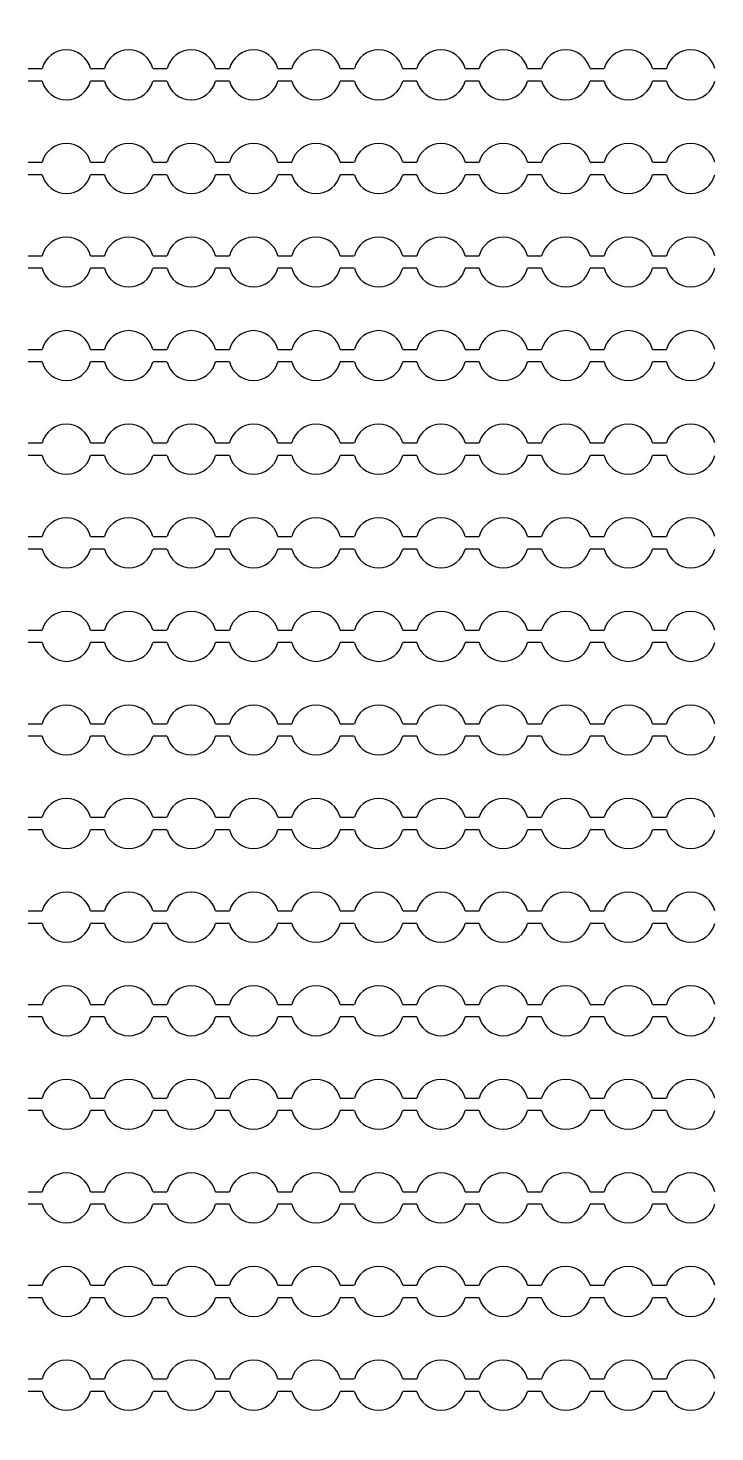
# Model space of a CAD drawing. Extents: x 4056 to 105656, y 4120 to 105720.
# Drawn here: x 31714 to 32264, y 30015 to 31140 of the extents above; entities that cross this region are included whole.
import ezdxf

# ---------------------------------------------------------------- set-up
doc = ezdxf.new("R2010")
doc.units = 13
doc.header["$MEASUREMENT"] = 0
doc.layers.add('Main Layer', color=7, linetype='Continuous', lineweight=0)

msp = doc.modelspace()

# ---------------------------------------------------------------- linework, layer by layer
for p, q in [((31713.9, 31108), (31725.1, 31108)), ((31763.9, 31108), (31775.1, 31108)), ((31813.9, 31108), (31825.1, 31108)), ((31863.9, 31108), (31875.1, 31108)), ((31913.9, 31108), (31925.1, 31108)), ((31963.9, 31108), (31975.1, 31108)), ((32013.9, 31108), (32025.1, 31108)), ((32063.9, 31108), (32075.1, 31108)), ((32113.9, 31108), (32125.1, 31108)), ((32163.9, 31108), (32175.1, 31108)), ((32213.9, 31108), (32225.1, 31108)), ((31725.1, 31098), (31713.9, 31098)), ((31775.1, 31098), (31763.9, 31098)), ((31825.1, 31098), (31813.9, 31098)), ((31875.1, 31098), (31863.9, 31098)), ((31925.1, 31098), (31913.9, 31098)), ((31975.1, 31098), (31963.9, 31098)), ((32025.1, 31098), (32013.9, 31098)), ((32075.1, 31098), (32063.9, 31098)), ((32125.1, 31098), (32113.9, 31098)), ((32175.1, 31098), (32163.9, 31098)), ((32225.1, 31098), (32213.9, 31098)), ((31713.9, 31033), (31725.1, 31033)), ((31763.9, 31033), (31775.1, 31033)), ((31813.9, 31033), (31825.1, 31033)), ((31863.9, 31033), (31875.1, 31033)), ((31913.9, 31033), (31925.1, 31033)), ((31963.9, 31033), (31975.1, 31033)), ((32013.9, 31033), (32025.1, 31033)), ((32063.9, 31033), (32075.1, 31033)), ((32113.9, 31033), (32125.1, 31033)), ((32163.9, 31033), (32175.1, 31033)), ((32213.9, 31033), (32225.1, 31033)), ((31725.1, 31023), (31713.9, 31023)), ((31775.1, 31023), (31763.9, 31023)), ((31825.1, 31023), (31813.9, 31023)), ((31875.1, 31023), (31863.9, 31023)), ((31925.1, 31023), (31913.9, 31023)), ((31975.1, 31023), (31963.9, 31023)), ((32025.1, 31023), (32013.9, 31023)), ((32075.1, 31023), (32063.9, 31023)), ((32125.1, 31023), (32113.9, 31023)), ((32175.1, 31023), (32163.9, 31023)), ((32225.1, 31023), (32213.9, 31023)), ((31713.9, 30958), (31725.1, 30958)), ((31763.9, 30958), (31775.1, 30958)), ((31813.9, 30958), (31825.1, 30958)), ((31863.9, 30958), (31875.1, 30958)), ((31913.9, 30958), (31925.1, 30958)), ((31963.9, 30958), (31975.1, 30958)), ((32013.9, 30958), (32025.1, 30958)), ((32063.9, 30958), (32075.1, 30958)), ((32113.9, 30958), (32125.1, 30958)), ((32163.9, 30958), (32175.1, 30958)), ((32213.9, 30958), (32225.1, 30958)), ((31725.1, 30948), (31713.9, 30948)), ((31775.1, 30948), (31763.9, 30948)), ((31825.1, 30948), (31813.9, 30948)), ((31875.1, 30948), (31863.9, 30948)), ((31925.1, 30948), (31913.9, 30948)), ((31975.1, 30948), (31963.9, 30948)), ((32025.1, 30948), (32013.9, 30948)), ((32075.1, 30948), (32063.9, 30948)), ((32125.1, 30948), (32113.9, 30948)), ((32175.1, 30948), (32163.9, 30948)), ((32225.1, 30948), (32213.9, 30948)), ((31713.9, 30883), (31725.1, 30883)), ((31763.9, 30883), (31775.1, 30883)), ((31813.9, 30883), (31825.1, 30883)), ((31863.9, 30883), (31875.1, 30883)), ((31913.9, 30883), (31925.1, 30883)), ((31963.9, 30883), (31975.1, 30883)), ((32013.9, 30883), (32025.1, 30883)), ((32063.9, 30883), (32075.1, 30883)), ((32113.9, 30883), (32125.1, 30883)), ((32163.9, 30883), (32175.1, 30883)), ((32213.9, 30883), (32225.1, 30883)), ((31725.1, 30873), (31713.9, 30873)), ((31775.1, 30873), (31763.9, 30873)), ((31825.1, 30873), (31813.9, 30873)), ((31875.1, 30873), (31863.9, 30873)), ((31925.1, 30873), (31913.9, 30873)), ((31975.1, 30873), (31963.9, 30873)), ((32025.1, 30873), (32013.9, 30873)), ((32075.1, 30873), (32063.9, 30873)), ((32125.1, 30873), (32113.9, 30873)), ((32175.1, 30873), (32163.9, 30873)), ((32225.1, 30873), (32213.9, 30873)), ((31713.9, 30808), (31725.1, 30808)), ((31763.9, 30808), (31775.1, 30808)), ((31813.9, 30808), (31825.1, 30808)), ((31863.9, 30808), (31875.1, 30808)), ((31913.9, 30808), (31925.1, 30808)), ((31963.9, 30808), (31975.1, 30808)), ((32013.9, 30808), (32025.1, 30808)), ((32063.9, 30808), (32075.1, 30808)), ((32113.9, 30808), (32125.1, 30808)), ((32163.9, 30808), (32175.1, 30808)), ((32213.9, 30808), (32225.1, 30808)), ((31725.1, 30798), (31713.9, 30798)), ((31775.1, 30798), (31763.9, 30798)), ((31825.1, 30798), (31813.9, 30798)), ((31875.1, 30798), (31863.9, 30798)), ((31925.1, 30798), (31913.9, 30798)), ((31975.1, 30798), (31963.9, 30798)), ((32025.1, 30798), (32013.9, 30798)), ((32075.1, 30798), (32063.9, 30798)), ((32125.1, 30798), (32113.9, 30798)), ((32175.1, 30798), (32163.9, 30798)), ((32225.1, 30798), (32213.9, 30798)), ((31713.9, 30733), (31725.1, 30733)), ((31763.9, 30733), (31775.1, 30733)), ((31813.9, 30733), (31825.1, 30733)), ((31863.9, 30733), (31875.1, 30733)), ((31913.9, 30733), (31925.1, 30733)), ((31963.9, 30733), (31975.1, 30733)), ((32013.9, 30733), (32025.1, 30733)), ((32063.9, 30733), (32075.1, 30733)), ((32113.9, 30733), (32125.1, 30733)), ((32163.9, 30733), (32175.1, 30733)), ((32213.9, 30733), (32225.1, 30733)), ((31725.1, 30723), (31713.9, 30723)), ((31775.1, 30723), (31763.9, 30723)), ((31825.1, 30723), (31813.9, 30723)), ((31875.1, 30723), (31863.9, 30723)), ((31925.1, 30723), (31913.9, 30723)), ((31975.1, 30723), (31963.9, 30723)), ((32025.1, 30723), (32013.9, 30723)), ((32075.1, 30723), (32063.9, 30723)), ((32125.1, 30723), (32113.9, 30723)), ((32175.1, 30723), (32163.9, 30723)), ((32225.1, 30723), (32213.9, 30723)), ((31713.9, 30658), (31725.1, 30658)), ((31763.9, 30658), (31775.1, 30658)), ((31813.9, 30658), (31825.1, 30658)), ((31863.9, 30658), (31875.1, 30658)), ((31913.9, 30658), (31925.1, 30658)), ((31963.9, 30658), (31975.1, 30658)), ((32013.9, 30658), (32025.1, 30658)), ((32063.9, 30658), (32075.1, 30658)), ((32113.9, 30658), (32125.1, 30658)), ((32163.9, 30658), (32175.1, 30658)), ((32213.9, 30658), (32225.1, 30658)), ((31725.1, 30648), (31713.9, 30648)), ((31775.1, 30648), (31763.9, 30648)), ((31825.1, 30648), (31813.9, 30648)), ((31875.1, 30648), (31863.9, 30648)), ((31925.1, 30648), (31913.9, 30648)), ((31975.1, 30648), (31963.9, 30648)), ((32025.1, 30648), (32013.9, 30648)), ((32075.1, 30648), (32063.9, 30648)), ((32125.1, 30648), (32113.9, 30648)), ((32175.1, 30648), (32163.9, 30648)), ((32225.1, 30648), (32213.9, 30648)), ((31713.9, 30583), (31725.1, 30583)), ((31763.9, 30583), (31775.1, 30583)), ((31813.9, 30583), (31825.1, 30583)), ((31863.9, 30583), (31875.1, 30583)), ((31913.9, 30583), (31925.1, 30583)), ((31963.9, 30583), (31975.1, 30583)), ((32013.9, 30583), (32025.1, 30583)), ((32063.9, 30583), (32075.1, 30583)), ((32113.9, 30583), (32125.1, 30583)), ((32163.9, 30583), (32175.1, 30583)), ((32213.9, 30583), (32225.1, 30583)), ((31725.1, 30573), (31713.9, 30573)), ((31775.1, 30573), (31763.9, 30573)), ((31825.1, 30573), (31813.9, 30573)), ((31875.1, 30573), (31863.9, 30573)), ((31925.1, 30573), (31913.9, 30573)), ((31975.1, 30573), (31963.9, 30573)), ((32025.1, 30573), (32013.9, 30573)), ((32075.1, 30573), (32063.9, 30573)), ((32125.1, 30573), (32113.9, 30573)), ((32175.1, 30573), (32163.9, 30573)), ((32225.1, 30573), (32213.9, 30573)), ((31713.9, 30508), (31725.1, 30508)), ((31763.9, 30508), (31775.1, 30508)), ((31813.9, 30508), (31825.1, 30508)), ((31863.9, 30508), (31875.1, 30508)), ((31913.9, 30508), (31925.1, 30508)), ((31963.9, 30508), (31975.1, 30508)), ((32013.9, 30508), (32025.1, 30508)), ((32063.9, 30508), (32075.1, 30508)), ((32113.9, 30508), (32125.1, 30508)), ((32163.9, 30508), (32175.1, 30508)), ((32213.9, 30508), (32225.1, 30508)), ((31725.1, 30498), (31713.9, 30498)), ((31775.1, 30498), (31763.9, 30498)), ((31825.1, 30498), (31813.9, 30498)), ((31875.1, 30498), (31863.9, 30498)), ((31925.1, 30498), (31913.9, 30498)), ((31975.1, 30498), (31963.9, 30498)), ((32025.1, 30498), (32013.9, 30498)), ((32075.1, 30498), (32063.9, 30498)), ((32125.1, 30498), (32113.9, 30498)), ((32175.1, 30498), (32163.9, 30498)), ((32225.1, 30498), (32213.9, 30498)), ((31713.9, 30433), (31725.1, 30433)), ((31763.9, 30433), (31775.1, 30433)), ((31813.9, 30433), (31825.1, 30433)), ((31863.9, 30433), (31875.1, 30433)), ((31913.9, 30433), (31925.1, 30433)), ((31963.9, 30433), (31975.1, 30433)), ((32013.9, 30433), (32025.1, 30433)), ((32063.9, 30433), (32075.1, 30433)), ((32113.9, 30433), (32125.1, 30433)), ((32163.9, 30433), (32175.1, 30433)), ((32213.9, 30433), (32225.1, 30433)), ((31725.1, 30423), (31713.9, 30423)), ((31775.1, 30423), (31763.9, 30423)), ((31825.1, 30423), (31813.9, 30423)), ((31875.1, 30423), (31863.9, 30423)), ((31925.1, 30423), (31913.9, 30423)), ((31975.1, 30423), (31963.9, 30423)), ((32025.1, 30423), (32013.9, 30423)), ((32075.1, 30423), (32063.9, 30423)), ((32125.1, 30423), (32113.9, 30423)), ((32175.1, 30423), (32163.9, 30423)), ((32225.1, 30423), (32213.9, 30423)), ((31713.9, 30358), (31725.1, 30358)), ((31763.9, 30358), (31775.1, 30358)), ((31813.9, 30358), (31825.1, 30358)), ((31863.9, 30358), (31875.1, 30358)), ((31913.9, 30358), (31925.1, 30358)), ((31963.9, 30358), (31975.1, 30358)), ((32013.9, 30358), (32025.1, 30358)), ((32063.9, 30358), (32075.1, 30358)), ((32113.9, 30358), (32125.1, 30358)), ((32163.9, 30358), (32175.1, 30358)), ((32213.9, 30358), (32225.1, 30358)), ((31725.1, 30348), (31713.9, 30348)), ((31775.1, 30348), (31763.9, 30348)), ((31825.1, 30348), (31813.9, 30348)), ((31875.1, 30348), (31863.9, 30348)), ((31925.1, 30348), (31913.9, 30348)), ((31975.1, 30348), (31963.9, 30348)), ((32025.1, 30348), (32013.9, 30348)), ((32075.1, 30348), (32063.9, 30348)), ((32125.1, 30348), (32113.9, 30348)), ((32175.1, 30348), (32163.9, 30348)), ((32225.1, 30348), (32213.9, 30348)), ((31713.9, 30283), (31725.1, 30283)), ((31763.9, 30283), (31775.1, 30283)), ((31813.9, 30283), (31825.1, 30283)), ((31863.9, 30283), (31875.1, 30283)), ((31913.9, 30283), (31925.1, 30283)), ((31963.9, 30283), (31975.1, 30283)), ((32013.9, 30283), (32025.1, 30283)), ((32063.9, 30283), (32075.1, 30283)), ((32113.9, 30283), (32125.1, 30283)), ((32163.9, 30283), (32175.1, 30283)), ((32213.9, 30283), (32225.1, 30283)), ((31725.1, 30273), (31713.9, 30273)), ((31775.1, 30273), (31763.9, 30273)), ((31825.1, 30273), (31813.9, 30273)), ((31875.1, 30273), (31863.9, 30273)), ((31925.1, 30273), (31913.9, 30273)), ((31975.1, 30273), (31963.9, 30273)), ((32025.1, 30273), (32013.9, 30273)), ((32075.1, 30273), (32063.9, 30273)), ((32125.1, 30273), (32113.9, 30273)), ((32175.1, 30273), (32163.9, 30273)), ((32225.1, 30273), (32213.9, 30273)), ((31713.9, 30208), (31725.1, 30208)), ((31763.9, 30208), (31775.1, 30208)), ((31813.9, 30208), (31825.1, 30208)), ((31863.9, 30208), (31875.1, 30208)), ((31913.9, 30208), (31925.1, 30208)), ((31963.9, 30208), (31975.1, 30208)), ((32013.9, 30208), (32025.1, 30208)), ((32063.9, 30208), (32075.1, 30208)), ((32113.9, 30208), (32125.1, 30208)), ((32163.9, 30208), (32175.1, 30208)), ((32213.9, 30208), (32225.1, 30208)), ((31725.1, 30198), (31713.9, 30198)), ((31775.1, 30198), (31763.9, 30198)), ((31825.1, 30198), (31813.9, 30198)), ((31875.1, 30198), (31863.9, 30198)), ((31925.1, 30198), (31913.9, 30198)), ((31975.1, 30198), (31963.9, 30198)), ((32025.1, 30198), (32013.9, 30198)), ((32075.1, 30198), (32063.9, 30198)), ((32125.1, 30198), (32113.9, 30198)), ((32175.1, 30198), (32163.9, 30198)), ((32225.1, 30198), (32213.9, 30198)), ((31713.9, 30133), (31725.1, 30133)), ((31763.9, 30133), (31775.1, 30133)), ((31813.9, 30133), (31825.1, 30133)), ((31863.9, 30133), (31875.1, 30133)), ((31913.9, 30133), (31925.1, 30133)), ((31963.9, 30133), (31975.1, 30133)), ((32013.9, 30133), (32025.1, 30133)), ((32063.9, 30133), (32075.1, 30133)), ((32113.9, 30133), (32125.1, 30133)), ((32163.9, 30133), (32175.1, 30133)), ((32213.9, 30133), (32225.1, 30133)), ((31725.1, 30123), (31713.9, 30123)), ((31775.1, 30123), (31763.9, 30123)), ((31825.1, 30123), (31813.9, 30123)), ((31875.1, 30123), (31863.9, 30123)), ((31925.1, 30123), (31913.9, 30123)), ((31975.1, 30123), (31963.9, 30123)), ((32025.1, 30123), (32013.9, 30123)), ((32075.1, 30123), (32063.9, 30123)), ((32125.1, 30123), (32113.9, 30123)), ((32175.1, 30123), (32163.9, 30123)), ((32225.1, 30123), (32213.9, 30123)), ((31713.9, 30058), (31725.1, 30058)), ((31763.9, 30058), (31775.1, 30058)), ((31813.9, 30058), (31825.1, 30058)), ((31863.9, 30058), (31875.1, 30058)), ((31913.9, 30058), (31925.1, 30058)), ((31963.9, 30058), (31975.1, 30058)), ((32013.9, 30058), (32025.1, 30058)), ((32063.9, 30058), (32075.1, 30058)), ((32113.9, 30058), (32125.1, 30058)), ((32163.9, 30058), (32175.1, 30058)), ((32213.9, 30058), (32225.1, 30058)), ((31725.1, 30048), (31713.9, 30048)), ((31775.1, 30048), (31763.9, 30048)), ((31825.1, 30048), (31813.9, 30048)), ((31875.1, 30048), (31863.9, 30048)), ((31925.1, 30048), (31913.9, 30048)), ((31975.1, 30048), (31963.9, 30048)), ((32025.1, 30048), (32013.9, 30048)), ((32075.1, 30048), (32063.9, 30048)), ((32125.1, 30048), (32113.9, 30048)), ((32175.1, 30048), (32163.9, 30048)), ((32225.1, 30048), (32213.9, 30048))]:
    msp.add_line(p, q)
for centre, start, end in [((31744.5, 31103), 14.4775, 165.5225), ((31794.5, 31103), 14.4775, 165.5225), ((31844.5, 31103), 14.4775, 165.5225), ((31894.5, 31103), 14.4775, 165.5225), ((31944.5, 31103), 14.4775, 165.5225), ((31994.5, 31103), 14.4775, 165.5225), ((32044.5, 31103), 14.4775, 165.5225), ((32094.5, 31103), 14.4775, 165.5225), ((32144.5, 31103), 14.4775, 165.5225), ((32194.5, 31103), 14.4775, 165.5225), ((32244.5, 31103), 14.4775, 165.5225), ((31744.5, 31103), 194.4775, 345.5225), ((31794.5, 31103), 194.4775, 345.5225), ((31844.5, 31103), 194.4775, 345.5225), ((31894.5, 31103), 194.4775, 345.5225), ((31944.5, 31103), 194.4775, 345.5225), ((31994.5, 31103), 194.4775, 345.5225), ((32044.5, 31103), 194.4775, 345.5225), ((32094.5, 31103), 194.4775, 345.5225), ((32144.5, 31103), 194.4775, 345.5225), ((32194.5, 31103), 194.4775, 345.5225), ((32244.5, 31103), 194.4775, 345.5225), ((31744.5, 31028), 14.4775, 165.5225), ((31794.5, 31028), 14.4775, 165.5225), ((31844.5, 31028), 14.4775, 165.5225), ((31894.5, 31028), 14.4775, 165.5225), ((31944.5, 31028), 14.4775, 165.5225), ((31994.5, 31028), 14.4775, 165.5225), ((32044.5, 31028), 14.4775, 165.5225), ((32094.5, 31028), 14.4775, 165.5225), ((32144.5, 31028), 14.4775, 165.5225), ((32194.5, 31028), 14.4775, 165.5225), ((32244.5, 31028), 14.4775, 165.5225), ((31744.5, 31028), 194.4775, 345.5225), ((31794.5, 31028), 194.4775, 345.5225), ((31844.5, 31028), 194.4775, 345.5225), ((31894.5, 31028), 194.4775, 345.5225), ((31944.5, 31028), 194.4775, 345.5225), ((31994.5, 31028), 194.4775, 345.5225), ((32044.5, 31028), 194.4775, 345.5225), ((32094.5, 31028), 194.4775, 345.5225), ((32144.5, 31028), 194.4775, 345.5225), ((32194.5, 31028), 194.4775, 345.5225), ((32244.5, 31028), 194.4775, 345.5225), ((31744.5, 30953), 14.4775, 165.5225), ((31794.5, 30953), 14.4775, 165.5225), ((31844.5, 30953), 14.4775, 165.5225), ((31894.5, 30953), 14.4775, 165.5225), ((31944.5, 30953), 14.4775, 165.5225), ((31994.5, 30953), 14.4775, 165.5225), ((32044.5, 30953), 14.4775, 165.5225), ((32094.5, 30953), 14.4775, 165.5225), ((32144.5, 30953), 14.4775, 165.5225), ((32194.5, 30953), 14.4775, 165.5225), ((32244.5, 30953), 14.4775, 165.5225), ((31744.5, 30953), 194.4775, 345.5225), ((31794.5, 30953), 194.4775, 345.5225), ((31844.5, 30953), 194.4775, 345.5225), ((31894.5, 30953), 194.4775, 345.5225), ((31944.5, 30953), 194.4775, 345.5225), ((31994.5, 30953), 194.4775, 345.5225), ((32044.5, 30953), 194.4775, 345.5225), ((32094.5, 30953), 194.4775, 345.5225), ((32144.5, 30953), 194.4775, 345.5225), ((32194.5, 30953), 194.4775, 345.5225), ((32244.5, 30953), 194.4775, 345.5225), ((31744.5, 30878), 14.4775, 165.5225), ((31794.5, 30878), 14.4775, 165.5225), ((31844.5, 30878), 14.4775, 165.5225), ((31894.5, 30878), 14.4775, 165.5225), ((31944.5, 30878), 14.4775, 165.5225), ((31994.5, 30878), 14.4775, 165.5225), ((32044.5, 30878), 14.4775, 165.5225), ((32094.5, 30878), 14.4775, 165.5225), ((32144.5, 30878), 14.4775, 165.5225), ((32194.5, 30878), 14.4775, 165.5225), ((32244.5, 30878), 14.4775, 165.5225), ((31744.5, 30878), 194.4775, 345.5225), ((31794.5, 30878), 194.4775, 345.5225), ((31844.5, 30878), 194.4775, 345.5225), ((31894.5, 30878), 194.4775, 345.5225), ((31944.5, 30878), 194.4775, 345.5225), ((31994.5, 30878), 194.4775, 345.5225), ((32044.5, 30878), 194.4775, 345.5225), ((32094.5, 30878), 194.4775, 345.5225), ((32144.5, 30878), 194.4775, 345.5225), ((32194.5, 30878), 194.4775, 345.5225), ((32244.5, 30878), 194.4775, 345.5225), ((31744.5, 30803), 14.4775, 165.5225), ((31794.5, 30803), 14.4775, 165.5225), ((31844.5, 30803), 14.4775, 165.5225), ((31894.5, 30803), 14.4775, 165.5225), ((31944.5, 30803), 14.4775, 165.5225), ((31994.5, 30803), 14.4775, 165.5225), ((32044.5, 30803), 14.4775, 165.5225), ((32094.5, 30803), 14.4775, 165.5225), ((32144.5, 30803), 14.4775, 165.5225), ((32194.5, 30803), 14.4775, 165.5225), ((32244.5, 30803), 14.4775, 165.5225), ((31744.5, 30803), 194.4775, 345.5225), ((31794.5, 30803), 194.4775, 345.5225), ((31844.5, 30803), 194.4775, 345.5225), ((31894.5, 30803), 194.4775, 345.5225), ((31944.5, 30803), 194.4775, 345.5225), ((31994.5, 30803), 194.4775, 345.5225), ((32044.5, 30803), 194.4775, 345.5225), ((32094.5, 30803), 194.4775, 345.5225), ((32144.5, 30803), 194.4775, 345.5225), ((32194.5, 30803), 194.4775, 345.5225), ((32244.5, 30803), 194.4775, 345.5225), ((31744.5, 30728), 14.4775, 165.5225), ((31794.5, 30728), 14.4775, 165.5225), ((31844.5, 30728), 14.4775, 165.5225), ((31894.5, 30728), 14.4775, 165.5225), ((31944.5, 30728), 14.4775, 165.5225), ((31994.5, 30728), 14.4775, 165.5225), ((32044.5, 30728), 14.4775, 165.5225), ((32094.5, 30728), 14.4775, 165.5225), ((32144.5, 30728), 14.4775, 165.5225), ((32194.5, 30728), 14.4775, 165.5225), ((32244.5, 30728), 14.4775, 165.5225), ((31744.5, 30728), 194.4775, 345.5225), ((31794.5, 30728), 194.4775, 345.5225), ((31844.5, 30728), 194.4775, 345.5225), ((31894.5, 30728), 194.4775, 345.5225), ((31944.5, 30728), 194.4775, 345.5225), ((31994.5, 30728), 194.4775, 345.5225), ((32044.5, 30728), 194.4775, 345.5225), ((32094.5, 30728), 194.4775, 345.5225), ((32144.5, 30728), 194.4775, 345.5225), ((32194.5, 30728), 194.4775, 345.5225), ((32244.5, 30728), 194.4775, 345.5225), ((31744.5, 30653), 14.4775, 165.5225), ((31794.5, 30653), 14.4775, 165.5225), ((31844.5, 30653), 14.4775, 165.5225), ((31894.5, 30653), 14.4775, 165.5225), ((31944.5, 30653), 14.4775, 165.5225), ((31994.5, 30653), 14.4775, 165.5225), ((32044.5, 30653), 14.4775, 165.5225), ((32094.5, 30653), 14.4775, 165.5225), ((32144.5, 30653), 14.4775, 165.5225), ((32194.5, 30653), 14.4775, 165.5225), ((32244.5, 30653), 14.4775, 165.5225), ((31744.5, 30653), 194.4775, 345.5225), ((31794.5, 30653), 194.4775, 345.5225), ((31844.5, 30653), 194.4775, 345.5225), ((31894.5, 30653), 194.4775, 345.5225), ((31944.5, 30653), 194.4775, 345.5225), ((31994.5, 30653), 194.4775, 345.5225), ((32044.5, 30653), 194.4775, 345.5225), ((32094.5, 30653), 194.4775, 345.5225), ((32144.5, 30653), 194.4775, 345.5225), ((32194.5, 30653), 194.4775, 345.5225), ((32244.5, 30653), 194.4775, 345.5225), ((31744.5, 30578), 14.4775, 165.5225), ((31794.5, 30578), 14.4775, 165.5225), ((31844.5, 30578), 14.4775, 165.5225), ((31894.5, 30578), 14.4775, 165.5225), ((31944.5, 30578), 14.4775, 165.5225), ((31994.5, 30578), 14.4775, 165.5225), ((32044.5, 30578), 14.4775, 165.5225), ((32094.5, 30578), 14.4775, 165.5225), ((32144.5, 30578), 14.4775, 165.5225), ((32194.5, 30578), 14.4775, 165.5225), ((32244.5, 30578), 14.4775, 165.5225), ((31744.5, 30578), 194.4775, 345.5225), ((31794.5, 30578), 194.4775, 345.5225), ((31844.5, 30578), 194.4775, 345.5225), ((31894.5, 30578), 194.4775, 345.5225), ((31944.5, 30578), 194.4775, 345.5225), ((31994.5, 30578), 194.4775, 345.5225), ((32044.5, 30578), 194.4775, 345.5225), ((32094.5, 30578), 194.4775, 345.5225), ((32144.5, 30578), 194.4775, 345.5225), ((32194.5, 30578), 194.4775, 345.5225), ((32244.5, 30578), 194.4775, 345.5225), ((31744.5, 30503), 14.4775, 165.5225), ((31794.5, 30503), 14.4775, 165.5225), ((31844.5, 30503), 14.4775, 165.5225), ((31894.5, 30503), 14.4775, 165.5225), ((31944.5, 30503), 14.4775, 165.5225), ((31994.5, 30503), 14.4775, 165.5225), ((32044.5, 30503), 14.4775, 165.5225), ((32094.5, 30503), 14.4775, 165.5225), ((32144.5, 30503), 14.4775, 165.5225), ((32194.5, 30503), 14.4775, 165.5225), ((32244.5, 30503), 14.4775, 165.5225), ((31744.5, 30503), 194.4775, 345.5225), ((31794.5, 30503), 194.4775, 345.5225), ((31844.5, 30503), 194.4775, 345.5225), ((31894.5, 30503), 194.4775, 345.5225), ((31944.5, 30503), 194.4775, 345.5225), ((31994.5, 30503), 194.4775, 345.5225), ((32044.5, 30503), 194.4775, 345.5225), ((32094.5, 30503), 194.4775, 345.5225), ((32144.5, 30503), 194.4775, 345.5225), ((32194.5, 30503), 194.4775, 345.5225), ((32244.5, 30503), 194.4775, 345.5225), ((31744.5, 30428), 14.4775, 165.5225), ((31794.5, 30428), 14.4775, 165.5225), ((31844.5, 30428), 14.4775, 165.5225), ((31894.5, 30428), 14.4775, 165.5225), ((31944.5, 30428), 14.4775, 165.5225), ((31994.5, 30428), 14.4775, 165.5225), ((32044.5, 30428), 14.4775, 165.5225), ((32094.5, 30428), 14.4775, 165.5225), ((32144.5, 30428), 14.4775, 165.5225), ((32194.5, 30428), 14.4775, 165.5225), ((32244.5, 30428), 14.4775, 165.5225), ((31744.5, 30428), 194.4775, 345.5225), ((31794.5, 30428), 194.4775, 345.5225), ((31844.5, 30428), 194.4775, 345.5225), ((31894.5, 30428), 194.4775, 345.5225), ((31944.5, 30428), 194.4775, 345.5225), ((31994.5, 30428), 194.4775, 345.5225), ((32044.5, 30428), 194.4775, 345.5225), ((32094.5, 30428), 194.4775, 345.5225), ((32144.5, 30428), 194.4775, 345.5225), ((32194.5, 30428), 194.4775, 345.5225), ((32244.5, 30428), 194.4775, 345.5225), ((31744.5, 30353), 14.4775, 165.5225), ((31794.5, 30353), 14.4775, 165.5225), ((31844.5, 30353), 14.4775, 165.5225), ((31894.5, 30353), 14.4775, 165.5225), ((31944.5, 30353), 14.4775, 165.5225), ((31994.5, 30353), 14.4775, 165.5225), ((32044.5, 30353), 14.4775, 165.5225), ((32094.5, 30353), 14.4775, 165.5225), ((32144.5, 30353), 14.4775, 165.5225), ((32194.5, 30353), 14.4775, 165.5225), ((32244.5, 30353), 14.4775, 165.5225), ((31744.5, 30353), 194.4775, 345.5225), ((31794.5, 30353), 194.4775, 345.5225), ((31844.5, 30353), 194.4775, 345.5225), ((31894.5, 30353), 194.4775, 345.5225), ((31944.5, 30353), 194.4775, 345.5225), ((31994.5, 30353), 194.4775, 345.5225), ((32044.5, 30353), 194.4775, 345.5225), ((32094.5, 30353), 194.4775, 345.5225), ((32144.5, 30353), 194.4775, 345.5225), ((32194.5, 30353), 194.4775, 345.5225), ((32244.5, 30353), 194.4775, 345.5225), ((31744.5, 30278), 14.4775, 165.5225), ((31794.5, 30278), 14.4775, 165.5225), ((31844.5, 30278), 14.4775, 165.5225), ((31894.5, 30278), 14.4775, 165.5225), ((31944.5, 30278), 14.4775, 165.5225), ((31994.5, 30278), 14.4775, 165.5225), ((32044.5, 30278), 14.4775, 165.5225), ((32094.5, 30278), 14.4775, 165.5225), ((32144.5, 30278), 14.4775, 165.5225), ((32194.5, 30278), 14.4775, 165.5225), ((32244.5, 30278), 14.4775, 165.5225), ((31744.5, 30278), 194.4775, 345.5225), ((31794.5, 30278), 194.4775, 345.5225), ((31844.5, 30278), 194.4775, 345.5225), ((31894.5, 30278), 194.4775, 345.5225), ((31944.5, 30278), 194.4775, 345.5225), ((31994.5, 30278), 194.4775, 345.5225), ((32044.5, 30278), 194.4775, 345.5225), ((32094.5, 30278), 194.4775, 345.5225), ((32144.5, 30278), 194.4775, 345.5225), ((32194.5, 30278), 194.4775, 345.5225), ((32244.5, 30278), 194.4775, 345.5225), ((31744.5, 30203), 14.4775, 165.5225), ((31794.5, 30203), 14.4775, 165.5225), ((31844.5, 30203), 14.4775, 165.5225), ((31894.5, 30203), 14.4775, 165.5225), ((31944.5, 30203), 14.4775, 165.5225), ((31994.5, 30203), 14.4775, 165.5225), ((32044.5, 30203), 14.4775, 165.5225), ((32094.5, 30203), 14.4775, 165.5225), ((32144.5, 30203), 14.4775, 165.5225), ((32194.5, 30203), 14.4775, 165.5225), ((32244.5, 30203), 14.4775, 165.5225), ((31744.5, 30203), 194.4775, 345.5225), ((31794.5, 30203), 194.4775, 345.5225), ((31844.5, 30203), 194.4775, 345.5225), ((31894.5, 30203), 194.4775, 345.5225), ((31944.5, 30203), 194.4775, 345.5225), ((31994.5, 30203), 194.4775, 345.5225), ((32044.5, 30203), 194.4775, 345.5225), ((32094.5, 30203), 194.4775, 345.5225), ((32144.5, 30203), 194.4775, 345.5225), ((32194.5, 30203), 194.4775, 345.5225), ((32244.5, 30203), 194.4775, 345.5225), ((31744.5, 30128), 14.4775, 165.5225), ((31794.5, 30128), 14.4775, 165.5225), ((31844.5, 30128), 14.4775, 165.5225), ((31894.5, 30128), 14.4775, 165.5225), ((31944.5, 30128), 14.4775, 165.5225), ((31994.5, 30128), 14.4775, 165.5225), ((32044.5, 30128), 14.4775, 165.5225), ((32094.5, 30128), 14.4775, 165.5225), ((32144.5, 30128), 14.4775, 165.5225), ((32194.5, 30128), 14.4775, 165.5225), ((32244.5, 30128), 14.4775, 165.5225), ((31744.5, 30128), 194.4775, 345.5225), ((31794.5, 30128), 194.4775, 345.5225), ((31844.5, 30128), 194.4775, 345.5225), ((31894.5, 30128), 194.4775, 345.5225), ((31944.5, 30128), 194.4775, 345.5225), ((31994.5, 30128), 194.4775, 345.5225), ((32044.5, 30128), 194.4775, 345.5225), ((32094.5, 30128), 194.4775, 345.5225), ((32144.5, 30128), 194.4775, 345.5225), ((32194.5, 30128), 194.4775, 345.5225), ((32244.5, 30128), 194.4775, 345.5225), ((31744.5, 30053), 14.4775, 165.5225), ((31794.5, 30053), 14.4775, 165.5225), ((31844.5, 30053), 14.4775, 165.5225), ((31894.5, 30053), 14.4775, 165.5225), ((31944.5, 30053), 14.4775, 165.5225), ((31994.5, 30053), 14.4775, 165.5225), ((32044.5, 30053), 14.4775, 165.5225), ((32094.5, 30053), 14.4775, 165.5225), ((32144.5, 30053), 14.4775, 165.5225), ((32194.5, 30053), 14.4775, 165.5225), ((32244.5, 30053), 14.4775, 165.5225), ((31744.5, 30053), 194.4775, 345.5225), ((31794.5, 30053), 194.4775, 345.5225), ((31844.5, 30053), 194.4775, 345.5225), ((31894.5, 30053), 194.4775, 345.5225), ((31944.5, 30053), 194.4775, 345.5225), ((31994.5, 30053), 194.4775, 345.5225), ((32044.5, 30053), 194.4775, 345.5225), ((32094.5, 30053), 194.4775, 345.5225), ((32144.5, 30053), 194.4775, 345.5225), ((32194.5, 30053), 194.4775, 345.5225), ((32244.5, 30053), 194.4775, 345.5225)]:
    msp.add_arc(centre, 20, start, end)
at = {"layer": 'Main Layer'}
msp.add_circle((54856, 54920.5), 50800, dxfattribs=at)

doc.saveas('drawing.dxf')
